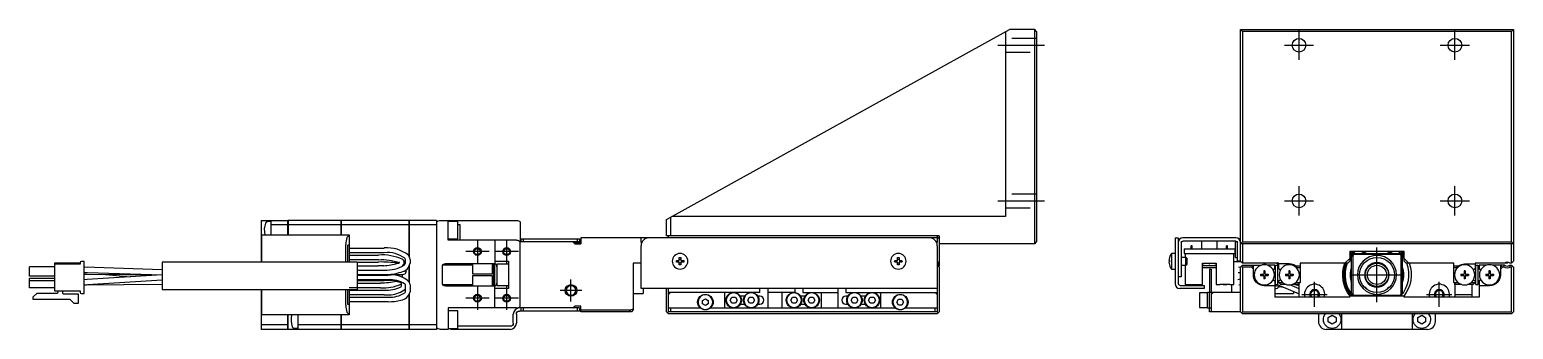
# Model space of a CAD drawing. Extents: x 0 to 808, y -8 to 677.
# Drawn here: x 427 to 807.7, y 306.9 to 383.9 of the extents above; entities that cross this region are included whole.
import ezdxf

# ---------------------------------------------------------------- set-up
doc = ezdxf.new("R2010")
doc.units = 0
doc.header["$LTSCALE"] = 0.5
doc.linetypes.add('CENTER', pattern=[50.8, 31.75, -6.35, 6.35, -6.35])
doc.linetypes.add('DASHED', pattern=[19.05, 12.7, -6.35])
for name, color, linetype in [('MSM_CENTER', 1, 'CENTER'), ('MSM_CONTINUOUS', 7, 'CONTINUOUS'), ('MSM_DASHED', 4, 'DASHED'), ('MSM_NARROW', 5, 'CONTINUOUS')]:
    doc.layers.add(name, color=color, linetype=linetype)

msp = doc.modelspace()

# ---------------------------------------------------------------- linework, layer by layer
at = {"layer": 'MSM_CENTER'}
for p, q in [((752.68, 376.1), (752.68, 383.6)), ((792.68, 376.1), (792.68, 383.6)), ((675.36, 379.85), (687.36, 379.85)), ((748.93, 379.85), (756.43, 379.85)), ((788.93, 379.85), (796.43, 379.85)), ((752.68, 336.1), (752.68, 343.6)), ((792.68, 336.1), (792.68, 343.6)), ((675.36, 339.85), (687.36, 339.85)), ((748.93, 339.85), (756.43, 339.85)), ((788.93, 339.85), (796.43, 339.85)), ((541.86, 329.85), (541.86, 323.85)), ((549.36, 329.85), (549.36, 323.85)), ((772.68, 313.85), (772.68, 327.85)), ((544.86, 326.85), (538.86, 326.85)), ((552.36, 326.85), (546.36, 326.85)), ((765.68, 320.85), (779.68, 320.85)), ((541.86, 317.85), (541.86, 311.85)), ((549.36, 317.85), (549.36, 311.85)), ((568.66, 316.85), (563.06, 316.85)), ((565.86, 314.05), (565.86, 319.65)), ((756.68, 312.6), (756.68, 319.1)), ((788.68, 312.6), (788.68, 319.1)), ((544.86, 314.85), (538.86, 314.85)), ((552.36, 314.85), (546.36, 314.85)), ((753.43, 315.85), (759.93, 315.85)), ((785.43, 315.85), (791.93, 315.85))]:
    msp.add_line(p, q, dxfattribs=at)
at = {"layer": 'MSM_CONTINUOUS'}
for p, q in [((590.36, 335.07), (678.36, 383.85)), ((677.36, 383.3), (677.36, 335.85)), ((684.86, 383.85), (678.36, 383.85)), ((684.86, 328.85), (684.86, 383.85)), ((685.36, 383.35), (684.86, 383.85)), ((685.36, 383.35), (685.36, 329.35)), ((737.68, 324.35), (737.68, 383.85)), ((738.18, 383.35), (737.68, 383.85)), ((737.68, 383.85), (807.68, 383.85)), ((738.18, 383.35), (738.18, 329.35)), ((807.18, 383.35), (738.18, 383.35)), ((807.18, 383.35), (807.68, 383.85)), ((807.18, 329.35), (807.18, 383.35)), ((807.68, 383.85), (807.68, 324.35)), ((590.36, 330.85), (590.36, 335.07)), ((591.36, 335.63), (591.36, 330.85)), ((677.36, 335.85), (591.77, 335.85)), ((486.36, 334.85), (486.36, 324.08)), ((486.36, 334.85), (493.25, 334.85)), ((488.66, 334.58), (487.89, 334.52)), ((488.86, 334.85), (488.86, 331.15)), ((493.25, 333.7), (488.86, 333.7)), ((493.25, 331.15), (493.25, 334.85)), ((493.26, 334.84), (493.25, 334.84)), ((493.26, 333.69), (493.25, 333.69)), ((506.86, 334.85), (493.26, 334.85)), ((493.26, 334.85), (493.26, 331.15)), ((506.86, 333.7), (493.26, 333.7)), ((506.86, 331.15), (506.86, 334.85)), ((506.86, 334.84), (506.87, 334.84)), ((506.86, 333.69), (506.87, 333.69)), ((506.87, 334.85), (506.87, 331.15)), ((524.36, 334.85), (506.87, 334.85)), ((524.36, 333.7), (506.87, 333.7)), ((524.36, 334.85), (524.36, 325.58)), ((524.36, 334.84), (524.37, 334.84)), ((524.36, 333.69), (524.37, 333.69)), ((531.36, 334.85), (524.37, 334.85)), ((524.37, 325.56), (524.37, 334.85)), ((531.36, 333.7), (524.37, 333.7)), ((531.36, 334.85), (531.36, 306.85)), ((532.36, 334.85), (551.86, 334.85)), ((534.36, 329.75), (534.36, 334.85)), ((536.86, 334.6), (534.36, 334.6)), ((536.86, 330.1), (536.86, 334.6)), ((536.86, 333.8), (537.36, 333.8)), ((537.36, 333.8), (537.36, 329.75)), ((552.86, 334.47), (552.86, 329.37)), ((486.46, 331.1), (486.36, 331.1)), ((486.46, 331.15), (486.46, 324.08)), ((486.46, 331.15), (508.96, 331.15)), ((508.1, 324.08), (508.1, 328.67)), ((508.36, 330.44), (508.96, 331.05)), ((508.58, 324.08), (508.58, 328.45)), ((508.96, 328.45), (508.58, 328.45)), ((508.96, 331.15), (508.96, 324.08)), ((508.96, 327.75), (517.96, 327.75)), ((534.36, 330.1), (536.86, 330.1)), ((551.86, 329.75), (534.36, 329.75)), ((546.36, 329.75), (546.36, 323.72)), ((552.86, 312.35), (552.86, 329.35)), ((568.06, 329.35), (552.86, 329.35)), ((553.06, 329.35), (553.06, 330.15)), ((553.06, 330.15), (568.06, 330.15)), ((553.56, 330.15), (553.56, 329.35)), ((566.86, 328.85), (566.36, 329.35)), ((568.36, 329.1), (566.61, 329.1)), ((566.86, 328.85), (568.36, 328.85)), ((567.56, 329.35), (567.56, 330.15)), ((568.06, 330.15), (568.06, 329.35)), ((568.36, 330.35), (568.36, 328.85)), ((659.86, 330.35), (568.36, 330.35)), ((583.86, 329.15), (583.86, 330.35)), ((583.86, 329.15), (584.03, 329.15)), ((583.86, 317.35), (583.86, 328.35)), ((660.36, 330.85), (590.36, 330.85)), ((590.71, 330.5), (590.56, 330.35)), ((591.06, 330.85), (590.71, 330.5)), ((590.86, 330.35), (590.71, 330.5)), ((660.36, 330.15), (659.66, 330.85)), ((659.86, 329.15), (659.7, 329.15)), ((660.01, 330.5), (659.86, 330.35)), ((659.86, 330.35), (659.86, 329.15)), ((659.86, 328.35), (659.86, 311.35)), ((660.36, 330.85), (660.36, 323.15)), ((684.86, 328.85), (660.36, 328.85)), ((684.86, 328.85), (685.36, 329.35)), ((720.88, 330.35), (721.68, 330.35)), ((720.88, 330.35), (720.88, 318.55)), ((721.68, 330.35), (721.68, 318.65)), ((722.48, 329.15), (722.48, 320.35)), ((736.48, 330.35), (722.88, 330.35)), ((736.48, 329.55), (722.88, 329.55)), ((723.18, 327.55), (723.18, 326.35)), ((723.18, 327.55), (736.18, 327.55)), ((725.3, 328.35), (725.05, 328.35)), ((725.05, 327.55), (725.05, 328.35)), ((725.3, 327.55), (725.3, 328.35)), ((727.68, 329.55), (727.68, 327.55)), ((731.68, 327.55), (731.68, 329.55)), ((734.3, 328.35), (734.05, 328.35)), ((734.05, 327.55), (734.05, 328.35)), ((734.3, 327.55), (734.3, 328.35)), ((736.18, 327.55), (736.18, 326.35)), ((736.38, 325.35), (736.38, 329.35)), ((736.82, 329.35), (736.38, 329.35)), ((736.88, 324.35), (736.88, 329.15)), ((737.68, 328.85), (738.18, 329.35)), ((807.68, 328.85), (737.68, 328.85)), ((738.18, 329.35), (807.18, 329.35)), ((738.18, 328.85), (738.18, 323.85)), ((807.68, 328.85), (807.18, 329.35)), ((807.18, 323.85), (807.18, 328.85)), ((433.31, 323.86), (433.31, 316.75)), ((439.94, 323.86), (433.31, 323.86)), ((439.94, 323.61), (433.31, 323.61)), ((439.94, 324.02), (439.94, 323.61)), ((440.96, 324.32), (440.24, 324.32)), ((440.96, 316.04), (440.96, 324.32)), ((460.96, 324.08), (460.96, 317.08)), ((510.96, 324.08), (460.96, 324.08)), ((517.96, 326.55), (508.96, 326.55)), ((508.96, 325.95), (516.48, 325.95)), ((516.48, 324.75), (508.96, 324.75)), ((510.96, 324.15), (516.51, 324.15)), ((510.96, 324.08), (510.96, 317.08)), ((521.84, 324.02), (521.9, 324.18)), ((523.03, 323.77), (522.96, 323.57)), ((523.04, 323.81), (523.03, 323.77)), ((523.36, 323.83), (523.36, 324.81)), ((524.56, 324.81), (524.56, 323.85)), ((533.66, 323.75), (546.06, 323.75)), ((540.56, 323.75), (540.56, 321.1)), ((545.76, 321.1), (545.76, 323.75)), ((546.26, 323.73), (546.26, 317.98)), ((546.27, 323.72), (546.36, 323.7)), ((546.36, 323.72), (546.27, 323.72)), ((546.36, 324.35), (549.86, 324.35)), ((549.86, 324.35), (549.86, 317.35)), ((583.86, 323.85), (581.86, 323.85)), ((581.86, 323.85), (581.86, 311.85)), ((592.94, 324.55), (593.66, 324.55)), ((593.66, 324.15), (592.94, 324.15)), ((593.66, 324.55), (593.66, 325.28)), ((593.66, 323.42), (593.66, 324.15)), ((594.06, 325.28), (594.06, 324.55)), ((594.06, 324.55), (594.79, 324.55)), ((594.79, 324.15), (594.06, 324.15)), ((594.06, 324.15), (594.06, 323.42)), ((648.94, 324.55), (649.66, 324.55)), ((649.66, 324.15), (648.94, 324.15)), ((649.66, 324.55), (649.66, 325.28)), ((649.66, 323.42), (649.66, 324.15)), ((650.06, 325.28), (650.06, 324.55)), ((650.06, 324.55), (650.79, 324.55)), ((650.06, 324.15), (650.06, 323.42)), ((650.79, 324.15), (650.06, 324.15)), ((659.86, 324.35), (660.36, 323.85)), ((660.36, 323.85), (659.86, 323.85)), ((660.36, 323.65), (659.86, 323.65)), ((719.29, 324.55), (719.42, 324.55)), ((719.42, 324.15), (719.29, 324.15)), ((719.42, 325.3), (719.42, 325.28)), ((719.42, 324.55), (719.42, 324.15)), ((719.98, 326.35), (719.98, 322.35)), ((720.88, 326.35), (719.98, 326.35)), ((723.68, 325.35), (722.48, 325.35)), ((723.18, 326.35), (736.18, 326.35)), ((723.43, 326.35), (723.43, 325.35)), ((723.68, 323.35), (723.68, 325.35)), ((723.88, 325.15), (723.68, 325.35)), ((723.88, 325.15), (723.88, 323.55)), ((727.93, 323.85), (731.43, 323.85)), ((727.93, 318.35), (727.93, 323.85)), ((731.43, 323.85), (731.43, 318.35)), ((735.93, 318.35), (735.93, 326.35)), ((735.93, 324.32), (737.71, 324.32)), ((736.38, 325.35), (736.88, 325.35)), ((737.68, 324.35), (736.88, 324.35)), ((737.68, 324.35), (738.18, 323.85)), ((747.48, 323.85), (738.18, 323.85)), ((747.48, 322.4), (747.48, 323.85)), ((750.18, 323.65), (747.48, 323.65)), ((765.18, 323.85), (752.98, 323.85)), ((752.98, 323.85), (752.98, 318.85)), ((764.47, 323.85), (765.68, 325.06)), ((765.68, 324.35), (765.18, 323.85)), ((779.68, 326.85), (765.68, 326.85)), ((765.68, 326.85), (765.68, 324.35)), ((766.18, 325.55), (766.48, 325.85)), ((766.18, 316.15), (766.18, 325.55)), ((766.68, 326.05), (766.48, 325.85)), ((766.48, 325.85), (766.48, 315.85)), ((766.68, 326.05), (766.98, 326.35)), ((778.68, 326.05), (766.68, 326.05)), ((766.98, 326.35), (778.38, 326.35)), ((771.61, 323.82), (771.61, 323.82)), ((778.38, 326.35), (779.18, 325.55)), ((778.88, 315.85), (778.88, 325.85)), ((779.18, 325.55), (779.18, 316.15)), ((779.68, 324.35), (779.68, 326.85)), ((779.68, 325.06), (780.88, 323.85)), ((780.18, 323.85), (779.68, 324.35)), ((792.38, 323.85), (780.18, 323.85)), ((792.38, 318.85), (792.38, 323.85)), ((795.18, 323.65), (797.88, 323.65)), ((806.18, 323.85), (797.88, 323.85)), ((797.88, 323.85), (797.88, 322.4)), ((806.18, 323.85), (806.18, 324.1)), ((807.18, 323.85), (806.74, 323.85)), ((807.18, 323.85), (807.68, 324.35)), ((426.96, 320.48), (426.96, 322.88)), ((433.31, 322.88), (426.96, 322.88)), ((433.31, 320.48), (426.96, 320.48)), ((433.31, 319.88), (426.96, 319.88)), ((426.96, 317.48), (426.96, 319.88)), ((441.08, 322.8), (440.96, 322.8)), ((441.8, 322.77), (440.96, 322.79)), ((440.96, 321.49), (441.76, 321.47)), ((440.96, 321), (441.63, 321)), ((460.96, 322.15), (441.08, 322.8)), ((441.63, 321), (460.95, 320.85)), ((460.95, 320.85), (441.75, 319.65)), ((441.76, 321.47), (460.96, 320.85)), ((446.49, 320.96), (452.81, 320.34)), ((510.96, 323.2), (516.41, 323.2)), ((510.96, 322.1), (517.96, 322.1)), ((517.96, 320.9), (510.96, 320.9)), ((510.96, 320.8), (518.96, 320.8)), ((516.38, 323.2), (516.43, 323.2)), ((522.56, 320.49), (522.51, 320.26)), ((522.56, 320.99), (522.56, 320.93)), ((522.56, 320.93), (522.56, 320.53)), ((522.56, 320.53), (522.56, 320.49)), ((523.41, 322.02), (523.53, 321.84)), ((523.53, 321.84), (523.56, 321.65)), ((524.36, 323.18), (524.36, 318.97)), ((524.37, 318.95), (524.37, 323.2)), ((532.86, 318.75), (532.86, 322.95)), ((540.56, 323.35), (532.97, 323.35)), ((540.56, 321.1), (545.76, 321.1)), ((540.56, 320.6), (540.56, 317.95)), ((545.76, 320.6), (540.56, 320.6)), ((546.06, 323.35), (545.76, 323.35)), ((545.76, 317.95), (545.76, 320.6)), ((546.06, 318.35), (546.06, 323.35)), ((546.26, 323.15), (546.06, 323.35)), ((546.86, 323.6), (546.86, 318.1)), ((549.86, 323.6), (546.86, 323.6)), ((659.96, 323.45), (659.86, 323.45)), ((660.11, 323.1), (659.86, 323.35)), ((660.11, 323.1), (659.86, 322.85)), ((660.36, 322.85), (660.11, 323.1)), ((660.36, 323.15), (660.26, 323.05)), ((660.26, 323.15), (660.26, 322.95)), ((660.36, 322.85), (660.36, 311.35)), ((719.42, 323.42), (719.42, 323.4)), ((719.98, 322.35), (720.88, 322.35)), ((722.48, 320.35), (721.68, 320.35)), ((722.48, 323.35), (723.68, 323.35)), ((723.43, 323.35), (723.43, 318.35)), ((723.68, 323.35), (723.88, 323.55)), ((731.43, 323.15), (727.93, 323.15)), ((731.43, 322.65), (727.93, 322.65)), ((729.68, 322.35), (730.18, 322.35)), ((729.68, 322.35), (729.68, 316.35)), ((730.18, 322.35), (730.18, 311.35)), ((737.07, 321.5), (737.68, 321.45)), ((737.68, 322.75), (737.18, 322.8)), ((737.93, 323.1), (737.68, 322.85)), ((737.68, 311.35), (737.68, 322.85)), ((737.93, 323.1), (738.18, 323.35)), ((738.18, 322.85), (737.93, 323.1)), ((738.18, 323.35), (743.06, 323.35)), ((738.18, 322.85), (738.18, 311.35)), ((740.48, 322.85), (738.18, 322.85)), ((740.98, 323.21), (740.48, 322.85)), ((740.48, 322.85), (740.98, 322.35)), ((740.98, 320.85), (740.98, 323.35)), ((742.78, 321), (743.57, 321)), ((742.78, 321), (742.78, 320.71)), ((742.78, 320.71), (743.57, 320.71)), ((743.31, 321), (743.31, 320.71)), ((743.92, 321.85), (743.63, 321.85)), ((743.63, 321.85), (743.63, 321.06)), ((743.63, 321.32), (743.92, 321.32)), ((743.63, 320.65), (743.63, 319.85)), ((743.63, 320.38), (743.92, 320.38)), ((743.92, 319.85), (743.63, 319.85)), ((743.92, 321.85), (743.92, 321.06)), ((743.92, 320.65), (743.92, 319.85)), ((743.98, 321), (744.78, 321)), ((743.98, 320.71), (744.78, 320.71)), ((744.25, 320.71), (744.25, 321)), ((746.48, 323.35), (744.49, 323.35)), ((744.78, 321), (744.78, 320.71)), ((746.48, 322.4), (746.22, 322.25)), ((746.48, 322.4), (746.48, 323.35)), ((746.68, 323.19), (746.48, 323.11)), ((746.68, 318.35), (746.68, 323.35)), ((746.68, 323.35), (747.28, 323.35)), ((747.48, 323.53), (747.05, 323.35)), ((747.28, 318.35), (747.28, 323.35)), ((747.48, 322.4), (747.7, 322.27)), ((749.18, 321), (749.97, 321)), ((749.18, 321), (749.18, 320.71)), ((749.18, 320.71), (749.97, 320.71)), ((749.71, 321), (749.71, 320.71)), ((750.32, 321.85), (750.03, 321.85)), ((750.03, 321.85), (750.03, 321.06)), ((750.03, 321.32), (750.32, 321.32)), ((750.03, 320.65), (750.03, 319.85)), ((750.03, 320.38), (750.32, 320.38)), ((750.32, 319.85), (750.03, 319.85)), ((750.32, 321.85), (750.32, 321.06)), ((750.32, 320.65), (750.32, 319.85)), ((750.38, 321), (751.18, 321)), ((750.38, 320.71), (751.18, 320.71)), ((750.65, 320.71), (750.65, 321)), ((751.18, 321), (751.18, 320.71)), ((751.77, 323.15), (752.98, 323.15)), ((752.98, 322.65), (752.32, 322.65)), ((769.81, 322.16), (769.88, 322.23)), ((769.88, 322.3), (769.88, 322.23)), ((792.38, 323.15), (793.58, 323.15)), ((793.03, 322.65), (792.38, 322.65)), ((794.18, 321), (794.97, 321)), ((794.18, 321), (794.18, 320.71)), ((794.18, 320.71), (794.97, 320.71)), ((794.71, 321), (794.71, 320.71)), ((795.32, 321.85), (795.03, 321.85)), ((795.03, 321.85), (795.03, 321.06)), ((795.03, 321.32), (795.32, 321.32)), ((795.03, 320.65), (795.03, 319.85)), ((795.03, 320.38), (795.32, 320.38)), ((795.32, 319.85), (795.03, 319.85)), ((795.32, 321.85), (795.32, 321.06)), ((795.32, 320.65), (795.32, 319.85)), ((795.38, 321), (796.18, 321)), ((795.38, 320.71), (796.18, 320.71)), ((795.65, 320.71), (795.65, 321)), ((796.18, 321), (796.18, 320.71)), ((797.88, 322.4), (797.65, 322.27)), ((798.08, 318.35), (798.08, 323.35)), ((798.08, 323.35), (798.68, 323.35)), ((798.68, 318.35), (798.68, 323.35)), ((798.88, 323.35), (798.88, 322.4)), ((800.86, 323.35), (798.88, 323.35)), ((798.88, 322.4), (799.14, 322.25)), ((800.58, 321), (801.37, 321)), ((800.58, 321), (800.58, 320.71)), ((800.58, 320.71), (801.37, 320.71)), ((801.11, 321), (801.11, 320.71)), ((801.72, 321.85), (801.43, 321.85)), ((801.43, 321.85), (801.43, 321.06)), ((801.43, 321.32), (801.72, 321.32)), ((801.43, 320.65), (801.43, 319.85)), ((801.43, 320.38), (801.72, 320.38)), ((801.72, 319.85), (801.43, 319.85)), ((801.72, 321.85), (801.72, 321.06)), ((801.72, 320.65), (801.72, 319.85)), ((801.78, 321), (802.58, 321)), ((801.78, 320.71), (802.58, 320.71)), ((802.05, 320.71), (802.05, 321)), ((805.41, 323.35), (802.29, 323.35)), ((802.58, 321), (802.58, 320.71)), ((804.38, 323.35), (804.38, 320.85)), ((804.88, 322.85), (804.38, 323.21)), ((804.38, 322.35), (804.88, 322.85)), ((805.25, 322.85), (804.88, 322.85)), ((805.25, 322.85), (805.41, 323.35)), ((806.9, 322.85), (806.74, 323.35)), ((806.74, 323.35), (807.18, 323.35)), ((807.18, 322.85), (806.9, 322.85)), ((807.68, 322.85), (807.18, 323.35)), ((807.43, 323.1), (807.18, 322.85)), ((807.18, 311.35), (807.18, 322.85)), ((807.68, 322.85), (807.68, 311.35)), ((433.31, 319.28), (426.96, 319.28)), ((433.31, 317.48), (426.96, 317.48)), ((427.85, 315.19), (428.85, 316.19)), ((428.85, 316.19), (433.98, 316.19)), ((433.31, 316.75), (439.94, 316.75)), ((434.26, 316.47), (434.26, 316.75)), ((435.41, 316.75), (435.41, 316.15)), ((435.56, 316), (439.41, 316)), ((439.41, 316), (439.41, 313.47)), ((439.94, 316.75), (439.94, 316.34)), ((440.24, 316.04), (440.96, 316.04)), ((441.75, 319.65), (440.96, 319.61)), ((440.96, 318.31), (441.83, 318.35)), ((440.96, 318.3), (441.57, 318.31)), ((440.96, 318.3), (441.3, 318.3)), ((441.3, 318.3), (460.96, 318.46)), ((441.83, 318.35), (460.96, 319.55)), ((460.96, 317.08), (510.96, 317.08)), ((486.36, 317.08), (486.36, 306.85)), ((486.46, 317.08), (486.46, 310.55)), ((508.1, 313.03), (508.1, 317.08)), ((508.58, 313.25), (508.58, 317.08)), ((516.96, 317.55), (508.96, 317.55)), ((508.96, 317.08), (508.96, 310.55)), ((508.96, 316.95), (517.96, 316.95)), ((518.96, 319.6), (510.96, 319.6)), ((517.96, 319.35), (510.96, 319.35)), ((510.96, 318.75), (516.96, 318.75)), ((520.02, 319.43), (517.96, 319.35)), ((522.36, 317.91), (522.36, 318.64)), ((523.36, 316.51), (523.36, 318.25)), ((524.56, 318.25), (524.56, 316.51)), ((532.97, 318.35), (540.56, 318.35)), ((546.06, 317.95), (533.66, 317.95)), ((545.76, 318.35), (546.06, 318.35)), ((546.06, 318.35), (546.26, 318.55)), ((546.35, 318.01), (546.27, 317.98)), ((546.36, 317.98), (546.27, 317.98)), ((546.36, 312.35), (546.36, 317.98)), ((549.86, 317.35), (546.36, 317.35)), ((546.86, 318.1), (549.86, 318.1)), ((581.86, 316.1), (584.36, 316.1)), ((659.86, 317.35), (583.86, 317.35)), ((584.36, 317.35), (584.36, 316.1)), ((590.36, 311.35), (590.36, 317.35)), ((590.86, 311.35), (590.86, 317.35)), ((590.86, 315.85), (591.36, 316.35)), ((614.36, 316.35), (590.86, 316.35)), ((605.36, 312.35), (605.36, 316.35)), ((614.36, 316.35), (614.36, 317.35)), ((616.36, 317.35), (616.36, 312.35)), ((623.36, 316.35), (616.36, 316.35)), ((620.06, 312.35), (620.06, 316.35)), ((623.36, 316.35), (623.36, 317.35)), ((625.36, 317.35), (625.36, 316.35)), ((625.36, 316.35), (634.36, 316.35)), ((630.06, 316.35), (630.06, 312.35)), ((634.36, 317.35), (634.36, 312.35)), ((636.36, 317.35), (636.36, 316.35)), ((636.36, 316.35), (659.86, 316.35)), ((645.36, 312.35), (645.36, 316.35)), ((659.36, 316.35), (659.86, 315.85)), ((728.38, 317.35), (722.08, 317.35)), ((722.18, 318.15), (728.38, 318.15)), ((723.43, 318.35), (727.93, 318.35)), ((727.18, 316.25), (727.18, 312.45)), ((729.18, 316.25), (727.18, 316.25)), ((728.38, 318.15), (728.38, 317.35)), ((729.18, 312.35), (729.18, 316.35)), ((737.68, 316.35), (729.18, 316.35)), ((729.68, 312.35), (729.68, 316.35)), ((730.18, 315.85), (730.68, 316.35)), ((731.43, 318.35), (732.43, 318.35)), ((732.43, 318.45), (734.93, 318.45)), ((732.43, 318.35), (732.43, 318.45)), ((733.23, 318.45), (733.23, 318.35)), ((733.23, 318.35), (734.13, 318.35)), ((733.6, 318.45), (733.6, 318.35)), ((733.75, 318.45), (733.75, 318.35)), ((734.13, 318.45), (734.13, 318.35)), ((734.93, 318.35), (734.93, 318.45)), ((734.93, 318.35), (735.93, 318.35)), ((735.43, 316.35), (735.43, 318.35)), ((737.68, 319.71), (737.01, 319.59)), ((737.24, 318.31), (737.68, 318.39)), ((746.48, 318.05), (743.78, 318.05)), ((746.22, 319.45), (746.48, 319.3)), ((746.48, 319.3), (746.48, 315.15)), ((746.48, 318.59), (746.68, 318.51)), ((746.48, 318.14), (748.65, 317.67)), ((746.48, 316.04), (751.28, 316.04)), ((746.68, 318.35), (747.28, 318.35)), ((747.05, 318.35), (752.68, 315.96)), ((747.48, 319.3), (747.7, 319.43)), ((747.48, 318.85), (747.48, 319.3)), ((747.48, 318.85), (747.98, 318.35)), ((747.48, 318.85), (748.51, 318.85)), ((749.46, 318.35), (747.98, 318.35)), ((752.68, 317.26), (750.34, 318.26)), ((752.48, 318.35), (750.89, 318.35)), ((752.68, 318.02), (751.16, 318.35)), ((751.28, 316.56), (751.28, 316.04)), ((751.84, 318.85), (752.98, 318.85)), ((752.48, 318.35), (752.98, 318.85)), ((752.68, 315.15), (752.68, 318.55)), ((766.48, 315.85), (766.18, 316.15)), ((769.51, 317.65), (769.7, 317.65)), ((769.93, 317.43), (769.7, 317.65)), ((769.93, 317.43), (769.76, 317.43)), ((769.88, 319.48), (769.81, 319.54)), ((769.88, 319.48), (769.88, 319.41)), ((769.93, 317.29), (769.93, 317.43)), ((771.61, 317.89), (771.61, 317.89)), ((775.65, 317.65), (775.43, 317.43)), ((775.59, 317.43), (775.43, 317.43)), ((775.43, 317.43), (775.43, 317.29)), ((775.65, 317.65), (775.84, 317.65)), ((779.18, 316.15), (778.38, 315.35)), ((792.38, 318.85), (793.51, 318.85)), ((792.38, 318.85), (792.88, 318.35)), ((794.46, 318.35), (792.63, 318.35)), ((792.63, 318.35), (792.63, 315.15)), ((792.68, 318.35), (792.68, 318.55)), ((797.38, 318.35), (795.89, 318.35)), ((796.84, 318.85), (797.88, 318.85)), ((797.13, 315.15), (797.13, 318.35)), ((797.38, 318.35), (797.88, 318.85)), ((797.88, 319.3), (797.65, 319.43)), ((797.88, 319.3), (797.88, 318.85)), ((798.08, 318.35), (798.68, 318.35)), ((799.14, 319.45), (798.88, 319.3)), ((798.88, 319.3), (798.88, 315.15)), ((801.58, 318.05), (798.88, 318.05)), ((427.85, 314.49), (427.85, 315.19)), ((437.39, 314.49), (427.85, 314.49)), ((438.41, 313.47), (437.39, 314.49)), ((439.41, 313.47), (438.41, 313.47)), ((508.96, 313.25), (508.58, 313.25)), ((517.96, 315.75), (508.96, 315.75)), ((508.96, 315.15), (518.96, 315.15)), ((518.96, 313.95), (508.96, 313.95)), ((524.36, 315.88), (524.36, 306.85)), ((524.37, 306.85), (524.37, 315.91)), ((534.36, 312.35), (534.36, 306.85)), ((551.86, 312.35), (534.36, 312.35)), ((568.06, 312.35), (552.66, 312.35)), ((553.06, 311.55), (553.06, 312.35)), ((553.56, 312.35), (553.56, 311.55)), ((566.36, 312.35), (566.86, 312.85)), ((568.36, 312.85), (566.86, 312.85)), ((567.56, 311.55), (567.56, 312.35)), ((568.06, 312.35), (568.06, 311.55)), ((568.36, 311.35), (568.36, 312.85)), ((590.86, 312.35), (599.04, 312.35)), ((591.36, 312.35), (591.36, 311.35)), ((599.61, 314.29), (600.36, 314.72)), ((599.61, 313.42), (599.61, 314.29)), ((600.36, 312.99), (599.61, 313.42)), ((600.36, 314.72), (601.11, 314.29)), ((601.11, 313.42), (600.36, 312.99)), ((601.11, 314.29), (601.11, 313.42)), ((601.69, 312.35), (649.04, 312.35)), ((606.75, 314.35), (607.18, 315.1)), ((607.18, 313.6), (606.75, 314.35)), ((607.18, 315.1), (608.05, 315.1)), ((608.05, 313.6), (607.18, 313.6)), ((608.05, 315.1), (608.48, 314.35)), ((608.48, 314.35), (608.05, 313.6)), ((610.38, 315.35), (609.35, 315.35)), ((609.35, 313.35), (610.38, 313.35)), ((611.25, 314.35), (611.68, 315.1)), ((611.68, 313.6), (611.25, 314.35)), ((611.68, 315.1), (612.55, 315.1)), ((612.55, 313.6), (611.68, 313.6)), ((612.55, 315.1), (612.98, 314.35)), ((612.98, 314.35), (612.55, 313.6)), ((614.36, 315.35), (613.85, 315.35)), ((613.85, 313.35), (614.36, 313.35)), ((622.25, 314.35), (622.68, 315.1)), ((622.68, 313.6), (622.25, 314.35)), ((622.68, 315.1), (623.55, 315.1)), ((623.55, 313.6), (622.68, 313.6)), ((623.55, 315.1), (623.98, 314.35)), ((623.98, 314.35), (623.55, 313.6)), ((625.88, 315.35), (624.85, 315.35)), ((624.85, 313.35), (625.88, 313.35)), ((626.75, 314.35), (627.18, 315.1)), ((627.18, 313.6), (626.75, 314.35)), ((627.18, 315.1), (628.05, 315.1)), ((628.05, 313.6), (627.18, 313.6)), ((628.05, 315.1), (628.48, 314.35)), ((628.48, 314.35), (628.05, 313.6)), ((636.88, 315.35), (636.36, 315.35)), ((636.36, 313.35), (636.88, 313.35)), ((637.75, 314.35), (638.18, 315.1)), ((638.18, 313.6), (637.75, 314.35)), ((638.18, 315.1), (639.05, 315.1)), ((639.05, 313.6), (638.18, 313.6)), ((639.05, 315.1), (639.48, 314.35)), ((639.48, 314.35), (639.05, 313.6)), ((641.38, 315.35), (640.35, 315.35)), ((640.35, 313.35), (641.38, 313.35)), ((642.25, 314.35), (642.68, 315.1)), ((642.68, 313.6), (642.25, 314.35)), ((642.68, 315.1), (643.55, 315.1)), ((643.55, 313.6), (642.68, 313.6)), ((643.55, 315.1), (643.98, 314.35)), ((643.98, 314.35), (643.55, 313.6)), ((649.5, 313.85), (649.93, 314.6)), ((649.93, 313.1), (649.5, 313.85)), ((649.93, 314.6), (650.8, 314.6)), ((650.8, 313.1), (649.93, 313.1)), ((650.8, 314.6), (651.23, 313.85)), ((651.23, 313.85), (650.8, 313.1)), ((651.69, 312.35), (659.86, 312.35)), ((659.36, 311.35), (659.36, 312.35)), ((727.18, 312.45), (729.18, 312.45)), ((729.18, 312.35), (730.18, 312.35)), ((729.68, 311.35), (729.68, 312.35)), ((765.68, 315.15), (746.48, 315.15)), ((765.68, 315.15), (765.68, 315.35)), ((779.68, 315.35), (765.68, 315.35)), ((766.98, 315.35), (766.48, 315.85)), ((766.68, 315.65), (778.68, 315.65)), ((779.68, 315.15), (779.68, 315.35)), ((798.88, 315.15), (779.68, 315.15)), ((792.63, 315.85), (797.13, 315.85)), ((508.96, 310.55), (486.46, 310.55)), ((493.25, 306.85), (493.25, 310.55)), ((493.26, 306.85), (493.26, 310.55)), ((495.76, 310.55), (495.76, 306.85)), ((506.86, 306.85), (506.86, 310.55)), ((506.87, 310.55), (506.87, 306.85)), ((508.96, 310.66), (508.36, 311.26)), ((536.86, 311.6), (534.36, 311.6)), ((536.86, 307.1), (536.86, 311.6)), ((551.06, 308.45), (551.06, 310.75)), ((551.86, 310.75), (551.86, 308.45)), ((568.06, 311.55), (552.66, 311.55)), ((568.36, 311.85), (581.25, 311.85)), ((581.36, 311.35), (568.36, 311.35)), ((580.75, 311.35), (581.25, 311.85)), ((581.25, 311.85), (581.86, 312.16)), ((581.86, 311.85), (581.36, 311.35)), ((590.36, 311.35), (590.61, 311.1)), ((590.61, 311.1), (590.86, 311.35)), ((590.61, 311.1), (590.86, 310.85)), ((659.86, 311.35), (590.86, 311.35)), ((659.86, 310.85), (590.86, 310.85)), ((659.86, 311.35), (660.11, 311.1)), ((659.86, 310.85), (660.11, 311.1)), ((660.11, 311.1), (660.36, 311.35)), ((737.68, 311.35), (729.68, 311.35)), ((737.68, 311.35), (737.93, 311.1)), ((737.93, 311.1), (738.18, 311.35)), ((738.18, 310.85), (737.93, 311.1)), ((738.18, 311.35), (807.18, 311.35)), ((807.18, 310.85), (738.18, 310.85)), ((757.68, 310.73), (756.97, 310.85)), ((757.68, 310.85), (757.68, 308.85)), ((760.18, 309.93), (761.18, 310.51)), ((760.18, 308.77), (760.18, 309.93)), ((761.18, 308.2), (760.18, 308.77)), ((761.18, 310.51), (762.18, 309.93)), ((762.18, 308.77), (761.18, 308.2)), ((762.18, 309.93), (762.18, 308.77)), ((763.68, 306.85), (763.68, 310.85)), ((781.68, 310.85), (781.68, 306.85)), ((783.18, 309.93), (784.18, 310.51)), ((783.18, 308.77), (783.18, 309.93)), ((784.18, 308.2), (783.18, 308.77)), ((784.18, 310.51), (785.18, 309.93)), ((785.18, 308.77), (784.18, 308.2)), ((785.18, 309.93), (785.18, 308.77)), ((787.68, 308.85), (787.68, 310.85)), ((807.68, 311.35), (807.18, 310.85)), ((807.18, 311.35), (807.43, 311.1)), ((493.25, 308.01), (486.36, 308.01)), ((493.25, 306.85), (486.36, 306.85)), ((493.26, 308), (493.25, 308)), ((493.26, 306.86), (493.25, 306.86)), ((506.86, 306.85), (493.26, 306.85)), ((494.78, 307.19), (495.55, 307.12)), ((506.86, 308.01), (495.76, 308.01)), ((506.86, 308), (506.87, 308)), ((506.86, 306.86), (506.87, 306.86)), ((524.36, 308.01), (506.87, 308.01)), ((524.36, 306.85), (506.87, 306.85)), ((524.36, 308), (524.37, 308)), ((524.36, 306.86), (524.37, 306.86)), ((531.36, 308.01), (524.37, 308.01)), ((531.36, 306.85), (524.37, 306.85)), ((534.36, 306.85), (532.36, 306.85)), ((534.36, 307.1), (536.86, 307.1)), ((535.06, 306.85), (535.06, 307.1)), ((550.26, 306.85), (535.06, 306.85)), ((535.56, 307.1), (535.56, 306.85)), ((550.26, 307.65), (536.86, 307.65)), ((763.68, 306.85), (759.68, 306.85)), ((781.68, 306.85), (763.68, 306.85)), ((785.68, 306.85), (781.68, 306.85))]:
    msp.add_line(p, q, dxfattribs=at)
for centre, radius in [((752.68, 379.85), 1.75), ((792.68, 379.85), 1.75), ((752.68, 339.85), 1.75), ((792.68, 339.85), 1.75), ((541.86, 326.85), 0.783), ((549.36, 326.85), 0.783), ((772.68, 320.85), 4.5), ((772.68, 320.85), 3), ((607.61, 314.35), 2), ((612.11, 314.35), 2), ((623.11, 314.35), 2), ((627.61, 314.35), 2), ((638.61, 314.35), 2), ((643.11, 314.35), 2), ((541.86, 314.85), 0.783), ((549.36, 314.85), 0.783), ((600.36, 313.85), 2), ((650.36, 313.85), 2)]:
    msp.add_circle(centre, radius, dxfattribs=at)
at = {"layer": 'MSM_CONTINUOUS', "extrusion": (0, 0, -1)}
for centre, radius in [((-593.86, 324.35), 2), ((-649.86, 324.35), 2), ((-772.68, 320.85), 5), ((-772.68, 320.85), 3.15), ((-743.78, 320.85), 2.6), ((-750.18, 320.85), 2.6), ((-795.18, 320.85), 2.6), ((-801.58, 320.85), 2.6), ((-565.86, 316.85), 1.23), ((-607.61, 314.35), 1.9), ((-612.11, 314.35), 1.9), ((-623.11, 314.35), 1.9), ((-627.61, 314.35), 1.9), ((-638.61, 314.35), 1.9), ((-643.11, 314.35), 1.9), ((-600.36, 313.85), 1.9), ((-650.36, 313.85), 1.9)]:
    msp.add_circle(centre, radius, dxfattribs=at)
at = {"layer": 'MSM_CONTINUOUS'}
for centre, radius, start, end in [((493.17, 332.35), 6, 162.3708, 191.537), ((487.93, 334.02), 0.5, 95, 162.3708), ((488.67, 334.38), 0.2, 18.1949, 95), ((512.74, 328.89), 4.64, 160.4546, 182.713), ((518.72, 319.05), 8.74, 51.6765, 94.9803), ((585.86, 328.35), 2, 90, 180), ((657.86, 328.35), 2, 0, 90), ((722.88, 329.15), 1.2, 90, 180), ((736.48, 329.15), 1.2, 0, 90), ((440.24, 324.02), 0.3, 90, 180), ((517.41, 313.25), 12.73, 65.3814, 94.1546), ((517.25, 297.29), 26.87, 81.1484, 91.5762), ((517.15, 336.95), 13.77, 272.8028, 287.8241), ((518.71, 318.87), 7.72, 54.3313, 95.5619), ((521.32, 324.69), 0.846, 273.0873, 308.5311), ((521.85, 324.29), 2.75, 278.9432, 350.7276), ((522.1, 324.07), 0.978, 345.1348, 51.2961), ((522.5, 324.05), 0.889, 308.882, 346.1339), ((522.75, 324.73), 0.622, 6.9392, 41.0969), ((522.84, 324.77), 1.72, 1.1046, 40.9976), ((546.06, 322.95), 0.802, 0.1066, 68.3487), ((593.86, 324.35), 0.435, 152.6335, 207.3665), ((593.86, 324.35), 0.435, 62.6335, 117.3665), ((593.86, 324.35), 0.435, 242.6335, 297.3665), ((593.86, 324.35), 0.435, 332.6335, 27.3665), ((649.86, 324.35), 0.435, 152.6335, 207.3665), ((649.86, 324.35), 0.435, 62.6335, 117.3665), ((649.86, 324.35), 0.435, 242.6335, 297.3665), ((649.86, 324.35), 0.435, 332.6335, 27.3665), ((722.48, 324.35), 3.19, 163.0947, 176.4096), ((722.48, 324.35), 3.19, 183.5904, 196.9053), ((722.48, 324.35), 3.2, 141.3178, 162.73), ((728.18, 323.95), 0.25, 203.5782, 336.4218), ((729.68, 323.95), 0.25, 203.5782, 336.4218), ((731.18, 323.95), 0.25, 203.5782, 336.4218), ((745.53, 320.58), 3.5, 111.0105, 125.4165), ((745.53, 320.58), 3.5, 56.1416, 68.9895), ((750.18, 320.85), 2.8, 40.0052, 90), ((772.68, 320.85), 8.5, 159.3327, 220.3202), ((772.68, 320.85), 8.2, 158.5399, 222.1236), ((772.68, 320.85), 8.2, 132.9703, 148.6119), ((772.68, 320.85), 8.5, 135.0991, 145.4397), ((772.68, 320.85), 6.5, 112.6199, 122.2042), ((772.68, 320.85), 6.5, 57.7958, 67.3801), ((772.68, 320.85), 8.2, 31.3881, 47.0297), ((772.68, 320.85), 8.5, 34.5603, 44.9009), ((772.68, 320.85), 8.2, 317.8764, 21.4601), ((806.08, 323.1), 1, 48.5904, 131.4096), ((517.15, 336.95), 13.77, 267.0004, 267.0016), ((518.55, 330.73), 8.65, 266.1439, 301.4476), ((518.16, 333.84), 12.93, 269.1445, 288.5736), ((519.24, 390.88), 69.98, 269.4917, 273.0744), ((519.81, 314.43), 6.43, 44.963, 97.5807), ((521.84, 324.02), 1.21, 310.2216, 338.1544), ((522.94, 321.63), 0.622, 275.0583, 1.8855), ((659.96, 323.15), 0.3, 0, 90), ((722.48, 324.35), 3.2, 197.27, 218.6822), ((746.98, 320.85), 1.59, 100.8931, 126.1972), ((747.09, 320.74), 1.75, 120, 127.006), ((746.98, 320.85), 1.59, 53.8028, 79.1069), ((795.18, 320.85), 2.8, 124.7719, 139.9948), ((798.38, 320.85), 1.59, 100.8931, 126.1972), ((798.49, 320.74), 1.75, 118.6217, 127.006), ((798.38, 320.85), 1.59, 53.8028, 79.1069), ((806.08, 324.1), 1, 228.5904, 311.4096), ((433.98, 316.47), 0.28, 270, 0), ((435.56, 316.15), 0.15, 180, 270), ((440.24, 316.34), 0.3, 180, 270), ((517.8, 328.48), 10.96, 265.615, 294.1334), ((518.49, 325.66), 8.72, 266.5414, 295.3793), ((517.26, 305.55), 14.15, 69.6946, 83.3429), ((519.44, 312.49), 7.13, 58.56, 93.8379), ((519.47, 321.99), 6.86, 265.7338, 303.1423), ((518.9, 322.95), 7.25, 276.3701, 308.0137), ((521.83, 318.23), 0.679, 37.4987, 59.8257), ((522.01, 316.98), 2.6, 274.529, 349.4489), ((521.44, 318.74), 1.25, 309.0936, 317.7837), ((522.14, 318.7), 0.266, 304.411, 329.3913), ((522.89, 318.18), 0.476, 8.6138, 56.2676), ((522.86, 316.61), 0.517, 315.2404, 348.1418), ((523.11, 318.24), 1.45, 0.4058, 30.4027), ((546.06, 318.75), 0.8, 291.0174, 0.0011), ((722.08, 318.55), 1.2, 180, 270), ((747.09, 320.97), 1.75, 232.994, 240), ((746.98, 320.85), 1.59, 233.8028, 259.1069), ((745.53, 320.58), 3.5, 285.7493, 309.1138), ((746.98, 320.85), 1.59, 280.8931, 306.1972), ((756.68, 315.85), 2.6, 344.3815, 195.6185), ((756.68, 315.85), 1.01, 315.9346, 224.0654), ((788.68, 315.85), 2.6, 344.3815, 195.6185), ((788.68, 315.85), 1.01, 315.9346, 224.0654), ((798.49, 320.97), 1.75, 232.994, 241.3783), ((798.38, 320.85), 1.59, 233.8028, 259.1069), ((798.38, 320.85), 1.59, 280.8931, 306.1972), ((512.6, 312.79), 4.51, 176.9565, 199.8759), ((518.84, 324.16), 8.45, 264.0847, 275.9153), ((519.08, 325.34), 11.39, 269.4263, 285.9737), ((552.66, 310.75), 1.6, 90, 180), ((551.86, 313.85), 1.5, 270, 311.8103), ((614.36, 314.35), 1, 270, 90), ((622.06, 314.35), 1, 154.6316, 205.3684), ((636.36, 314.35), 1, 90, 270), ((500.06, 309.35), 6, 168.463, 197.6292), ((550.26, 308.45), 1.6, 270, 0), ((759.68, 308.85), 2, 180, 270), ((785.68, 308.85), 2, 270, 0), ((494.82, 307.69), 0.5, 197.6292, 265), ((495.56, 307.32), 0.2, 265, 360)]:
    msp.add_arc(centre, radius, start, end, dxfattribs=at)
at = {"layer": 'MSM_CONTINUOUS', "extrusion": (0, 0, -1)}
for centre, radius, start, end in [((-532.36, 333.35), 1.5, 48.1897, 90), ((-551.86, 333.35), 1.5, 90, 131.8103), ((-551.86, 328.25), 1.5, 90, 131.8103), ((-722.88, 329.15), 0.4, 0, 90), ((-736.48, 329.15), 0.4, 90, 180), ((-517.25, 310.99), 13.78, 86.7908, 109.3093), ((-533.66, 322.95), 0.8, 0, 90), ((-546.06, 322.95), 0.8, 90, 105.1266), ((-593.86, 324.35), 0.95, 347.8468, 12.1532), ((-593.86, 324.35), 0.95, 77.8468, 102.1532), ((-593.86, 324.35), 0.95, 167.8468, 192.1532), ((-649.86, 324.35), 0.95, 347.8468, 12.1532), ((-649.86, 324.35), 0.95, 77.8468, 102.1532), ((-649.86, 324.35), 0.95, 167.8468, 192.1532), ((-772.68, 320.85), 8.8, 321.3178, 19.9323), ((-772.68, 320.85), 8.5, 319.6798, 20.6673), ((-772.68, 320.85), 9, 38.9424, 41.8103), ((-772.68, 320.85), 8.8, 37.3018, 42.9859), ((-772.68, 320.85), 6.8, 53.9811, 61.9275), ((-772.68, 320.85), 6.8, 118.0725, 126.0189), ((-772.68, 320.85), 8.8, 137.0141, 142.6982), ((-772.68, 320.85), 9, 138.1897, 141.0576), ((-772.68, 320.85), 8.8, 160.0677, 218.6822), ((-795.18, 320.85), 2.8, 55.2281, 90), ((-517.17, 348.47), 25.29, 268.5191, 271.6777), ((-518.44, 307.41), 13.5, 87.9949, 95.1375), ((-593.86, 324.35), 0.95, 257.8468, 282.1532), ((-649.86, 324.35), 0.95, 257.8468, 282.1532), ((-743.78, 320.85), 2.8, 270, 0), ((-743.57, 321.06), 0.06, 180, 270), ((-743.57, 320.65), 0.06, 90, 180), ((-743.98, 321.06), 0.06, 270, 0), ((-743.98, 320.65), 0.06, 0, 90), ((-746.86, 320.74), 1.75, 118.6217, 127.006), ((-749.97, 321.06), 0.06, 180, 270), ((-749.97, 320.65), 0.06, 90, 180), ((-750.38, 321.06), 0.06, 270, 0), ((-750.38, 320.65), 0.06, 0, 90), ((-772.68, 320.85), 6.8, 342.9174, 17.0826), ((-772.68, 320.85), 6.8, 162.9174, 197.0826), ((-794.97, 321.06), 0.06, 180, 270), ((-794.97, 320.65), 0.06, 90, 180), ((-795.38, 321.06), 0.06, 270, 0), ((-795.38, 320.65), 0.06, 0, 90), ((-798.26, 320.74), 1.75, 120, 127.006), ((-801.37, 321.06), 0.06, 180, 270), ((-801.37, 320.65), 0.06, 90, 180), ((-801.58, 320.85), 2.8, 180, 270), ((-801.78, 321.06), 0.06, 270, 0), ((-801.78, 320.65), 0.06, 0, 90), ((-806.08, 324.1), 1.5, 236.4427, 303.5573), ((-517.39, 334.55), 15.8, 256.5872, 271.5576), ((-533.66, 318.75), 0.8, 270, 0), ((-546.06, 318.75), 0.8, 254.8734, 270), ((-722.18, 318.65), 0.5, 270, 0), ((-746.86, 320.97), 1.75, 232.994, 241.3783), ((-798.26, 320.97), 1.75, 232.994, 240), ((-550.26, 308.45), 0.8, 180, 270), ((-552.66, 310.75), 0.8, 0, 90), ((-761.18, 309.35), 2.25, 138.1897, 41.8103), ((-784.18, 309.35), 2.25, 138.1897, 41.8103), ((-532.36, 308.35), 1.5, 270, 311.8103)]:
    msp.add_arc(centre, radius, start, end, dxfattribs=at)
at = {"layer": 'MSM_DASHED'}
for p, q in [((685.36, 381.6), (677.36, 381.6)), ((677.36, 378.1), (685.36, 378.1)), ((685.36, 341.6), (677.36, 341.6)), ((677.36, 338.1), (685.36, 338.1))]:
    msp.add_line(p, q, dxfattribs=at)
at = {"layer": 'MSM_NARROW'}
for centre, radius in [((541.86, 326.85), 1), ((549.36, 326.85), 1), ((772.68, 320.85), 2.46), ((565.86, 316.85), 1.5), ((541.86, 314.85), 1), ((549.36, 314.85), 1)]:
    msp.add_circle(centre, radius, dxfattribs=at)
for centre in [(756.68, 315.85), (788.68, 315.85)]:
    msp.add_arc(centre, 1.25, 325.9442, 214.0558, dxfattribs=at)

doc.saveas('drawing.dxf')
